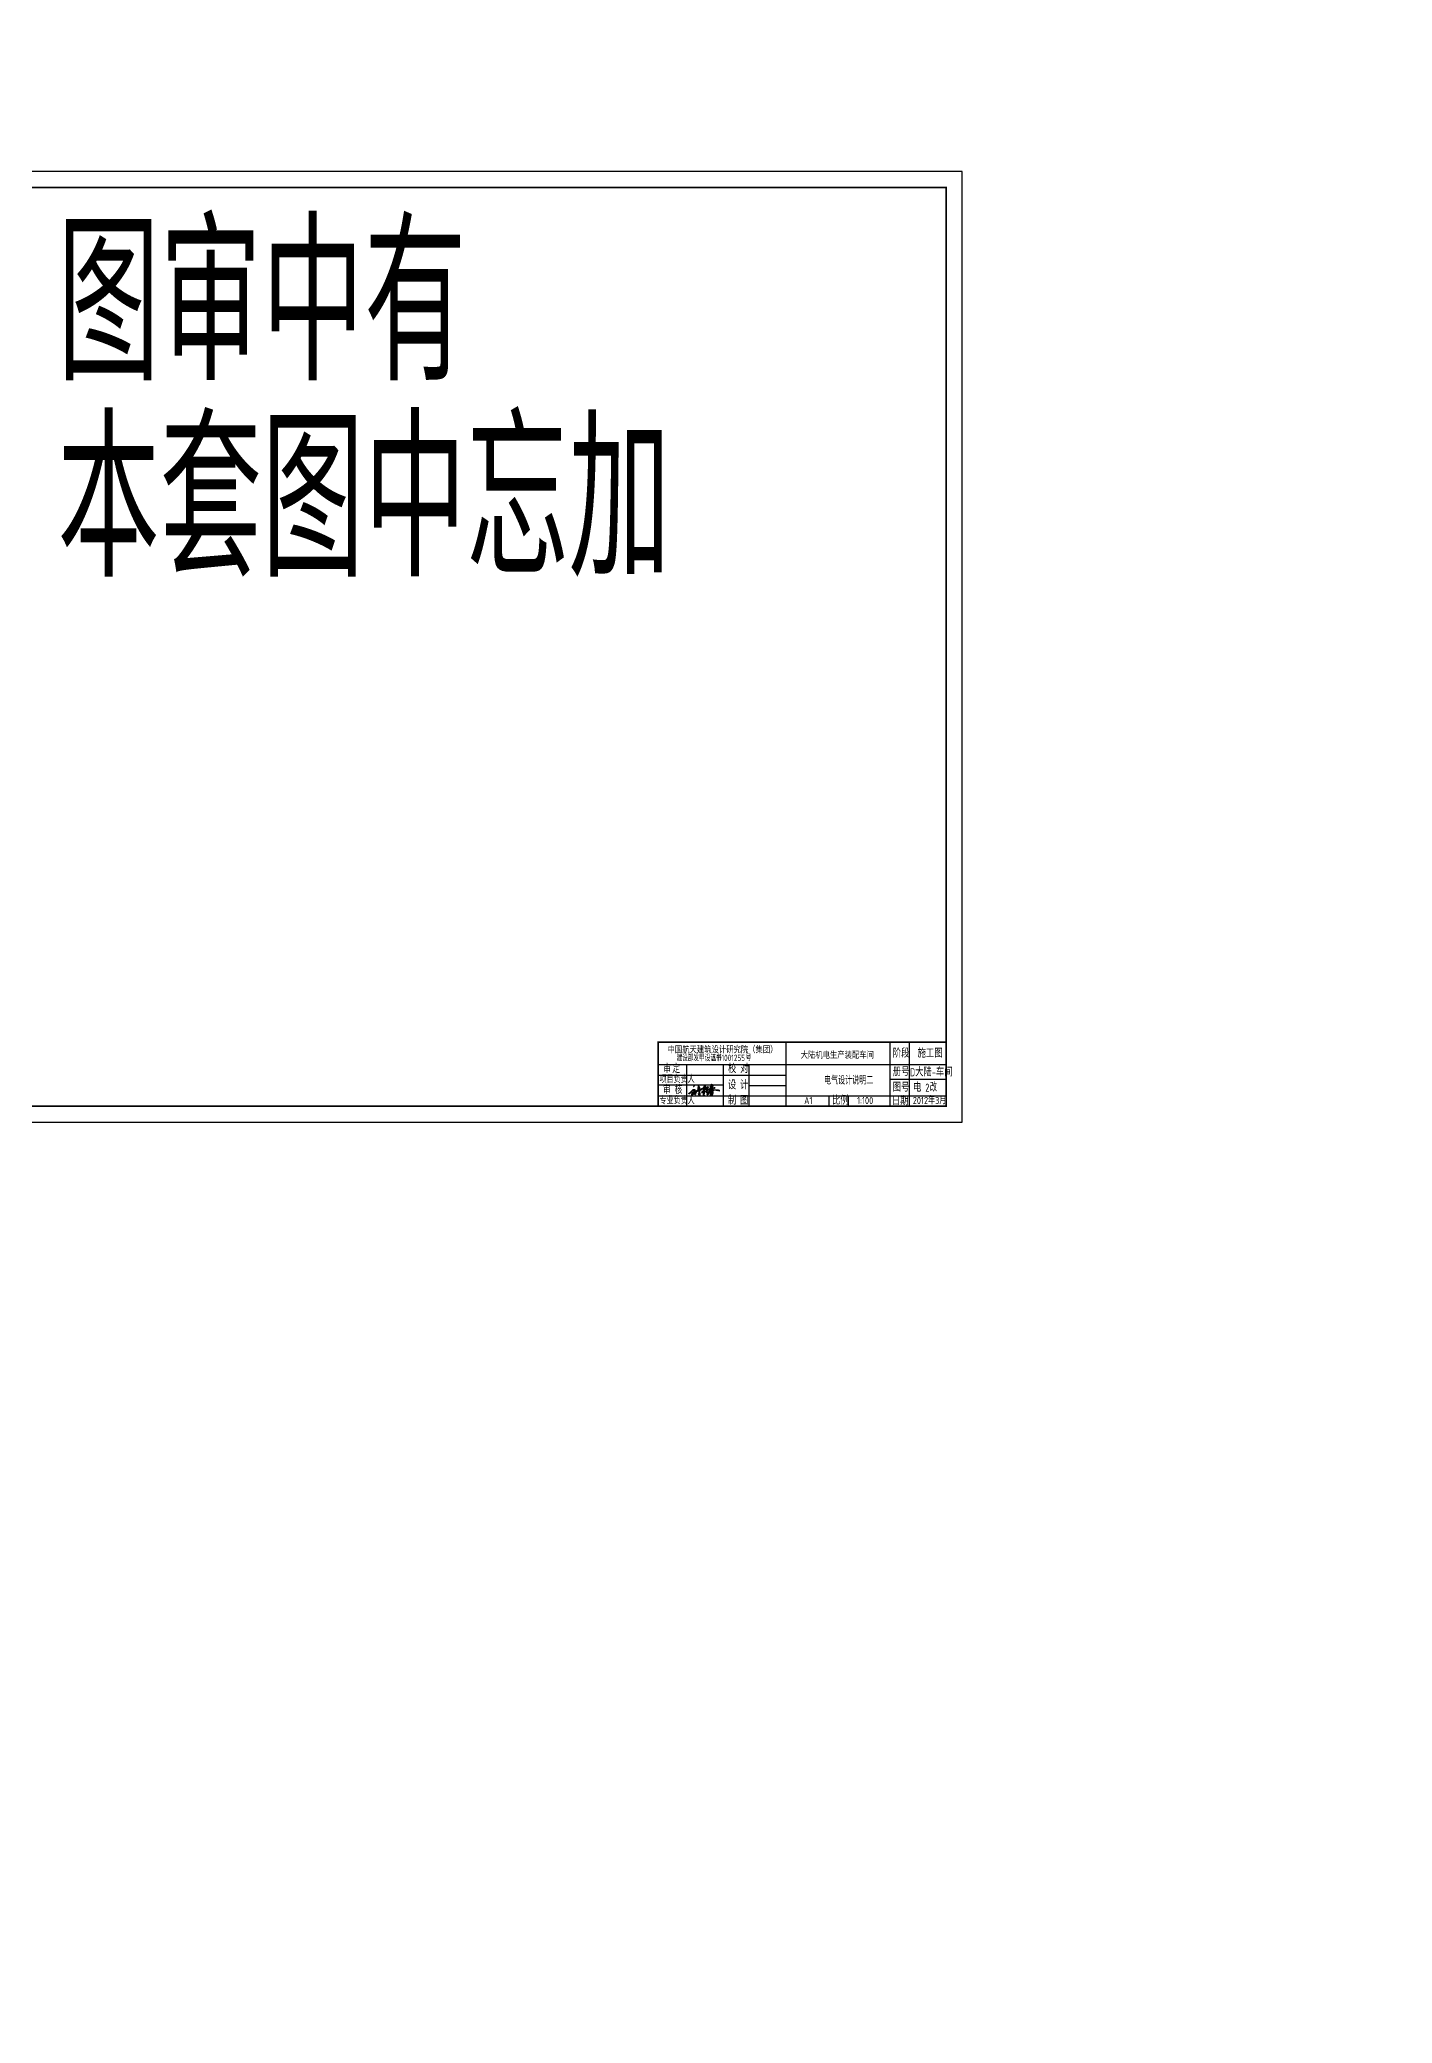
# Model space of a CAD drawing. Extents: x 2166032 to 5302137, y 581493 to 2416206.
# Drawn here: x 2715138 to 2799633, y 924856 to 1048777 of the extents above; entities that cross this region are included whole.
import ezdxf
from ezdxf.enums import TextEntityAlignment as Align

# ---------------------------------------------------------------- set-up
doc = ezdxf.new("R2010")
doc.units = 0
doc.header["$LTSCALE"] = 1000
doc.header["$MEASUREMENT"] = 0
for name, color, linetype in [('PUB_TEXT', 7, 'Continuous'), ('PUB_TITLE', 137, 'Continuous'), ('TEL_TITLE', 7, 'Continuous'), ('标注', 3, 'Continuous')]:
    doc.layers.add(name, color=color, linetype=linetype)
doc.styles.add('-黑体', font='simhei.ttf', dxfattribs={"width": 0.8})
doc.styles.add('TSSD_REIN', font='tssdeng.shx', dxfattribs={"width": 0.7, "bigfont": 'tssdchn.shx'})

# ---------------------------------------------------------------- blocks, each defined once
blk = doc.blocks.new('刘桂春')
h = blk.add_hatch()
h.set_pattern_fill('ANSI37', color=256, scale=3, style=0)
h.set_pattern_definition([(45, (0, 0), (-3.367596045, 3.367596045), []), (135, (0, 0), (-3.367596045, -3.367596045), [])])
h.paths.add_polyline_path([(1369061, -138528), (1369058, -138536), (1369053, -138542), (1369048, -138553), (1369045, -138561), (1369048, -138565), (1369054, -138563), (1369059, -138554), (1369065, -138546), (1369071, -138534), (1369075, -138527), (1369075, -138516), (1369071, -138512), (1369066, -138506), (1369055, -138505), (1369049, -138506), (1369045, -138508), (1369045, -138512), (1369053, -138518), (1369057, -138521)], flags=17)
h.paths.add_polyline_path([(1369095, -138688), (1369086, -138679), (1369080, -138673), (1369068, -138673), (1369054, -138673), (1369048, -138679), (1369038, -138679), (1369028, -138684), (1369017, -138689), (1369002, -138702), (1368988, -138716), (1368971, -138734), (1368939, -138765), (1368920, -138785), (1368902, -138805), (1368895, -138812), (1368891, -138814), (1368881, -138820), (1368872, -138828), (1368862, -138837), (1368857, -138842), (1368869, -138850), (1368883, -138847), (1368893, -138838), (1368913, -138820), (1368946, -138779), (1368990, -138736), (1369038, -138702), (1369056, -138694), (1369064, -138694), (1369081, -138694), (1369081, -138726), (1369077, -138747), (1369068, -138758), (1369068, -138769), (1369056, -138769), (1369038, -138774), (1369015, -138793), (1369000, -138806), (1368989, -138828), (1368980, -138843), (1368986, -138843), (1368993, -138832), (1369010, -138814), (1369032, -138792), (1369049, -138793), (1369056, -138798), (1369045, -138813), (1369017, -138851), (1369009, -138860), (1368994, -138879), (1368985, -138885), (1368983, -138880), (1368983, -138863), (1368980, -138854), (1368975, -138861), (1368975, -138890), (1368986, -138898), (1368996, -138892), (1369017, -138869), (1369050, -138828), (1369068, -138813), (1369070, -138820), (1369080, -138855), (1369090, -138878), (1369111, -138878), (1369124, -138848), (1369145, -138795), (1369154, -138751), (1369164, -138750), (1369178, -138757), (1369205, -138742), (1369221, -138705), (1369235, -138629), (1369236, -138598), (1369244, -138587), (1369246, -138614), (1369253, -138629), (1369252, -138720), (1369250, -138729), (1369259, -138729), (1369258, -138853), (1369267, -138854), (1369268, -138885), (1369264, -138885), (1369251, -138875), (1369237, -138851), (1369237, -138834), (1369233, -138834), (1369229, -138851), (1369236, -138867), (1369244, -138887), (1369252, -138891), (1369260, -138895), (1369270, -138904), (1369281, -138904), (1369288, -138895), (1369288, -138886), (1369281, -138880), (1369281, -138816), (1369275, -138806), (1369275, -138743), (1369279, -138734), (1369314, -138705), (1369346, -138682), (1369431, -138637), (1369444, -138629), (1369444, -138683), (1369439, -138688), (1369438, -138711), (1369416, -138730), (1369416, -138740), (1369406, -138749), (1369365, -138790), (1369358, -138800), (1369370, -138800), (1369395, -138786), (1369416, -138772), (1369427, -138764), (1369438, -138765), (1369438, -138803), (1369431, -138810), (1369432, -138919), (1369442, -138925), (1369449, -138921), (1369452, -138894), (1369445, -138883), (1369446, -138853), (1369450, -138849), (1369450, -138772), (1369474, -138767), (1369474, -138743), (1369466, -138730), (1369466, -138702), (1369472, -138692), (1369486, -138692), (1369486, -138680), (1369480, -138677), (1369484, -138671), (1369542, -138634), (1369551, -138636), (1369548, -138649), (1369543, -138681), (1369539, -138696), (1369550, -138703), (1369560, -138700), (1369577, -138685), (1369581, -138679), (1369587, -138679), (1369587, -138684), (1369583, -138687), (1369562, -138705), (1369550, -138725), (1369539, -138743), (1369525, -138765), (1369525, -138778), (1369536, -138787), (1369568, -138773), (1369574, -138783), (1369564, -138800), (1369558, -138819), (1369570, -138826), (1369583, -138818), (1369600, -138802), (1369615, -138796), (1369631, -138780), (1369638, -138776), (1369642, -138780), (1369636, -138792), (1369615, -138826), (1369605, -138851), (1369584, -138869), (1369573, -138872), (1369573, -138884), (1369591, -138884), (1369610, -138869), (1369638, -138825), (1369666, -138773), (1369693, -138704), (1369693, -138680), (1369705, -138669), (1369767, -138649), (1369821, -138632), (1369854, -138632), (1369870, -138626), (1369870, -138614), (1369864, -138606), (1369850, -138609), (1369831, -138614), (1369799, -138621), (1369732, -138645), (1369709, -138652), (1369710, -138643), (1369723, -138635), (1369742, -138625), (1369765, -138604), (1369776, -138592), (1369785, -138591), (1369784, -138573), (1369775, -138574), (1369770, -138568), (1369776, -138563), (1369792, -138550), (1369792, -138539), (1369785, -138527), (1369765, -138526), (1369765, -138535), (1369744, -138544), (1369744, -138518), (1369756, -138507), (1369751, -138500), (1369751, -138491), (1369757, -138479), (1369749, -138467), (1369737, -138467), (1369738, -138486), (1369734, -138500), (1369729, -138511), (1369729, -138533), (1369724, -138544), (1369712, -138556), (1369706, -138565), (1369698, -138564), (1369690, -138568), (1369690, -138576), (1369698, -138584), (1369709, -138587), (1369704, -138602), (1369693, -138613), (1369700, -138614), (1369699, -138621), (1369694, -138630), (1369683, -138645), (1369667, -138653), (1369637, -138668), (1369614, -138680), (1369602, -138686), (1369602, -138699), (1369607, -138699), (1369632, -138699), (1369654, -138689), (1369676, -138683), (1369672, -138696), (1369663, -138724), (1369645, -138759), (1369630, -138765), (1369613, -138782), (1369591, -138794), (1369584, -138797), (1369580, -138795), (1369584, -138789), (1369586, -138780), (1369584, -138764), (1369576, -138757), (1369567, -138759), (1369556, -138763), (1369547, -138764), (1369544, -138758), (1369553, -138743), (1369570, -138726), (1369588, -138697), (1369608, -138666), (1369608, -138651), (1369598, -138651), (1369577, -138664), (1369560, -138678), (1369562, -138668), (1369566, -138646), (1369572, -138642), (1369577, -138620), (1369596, -138607), (1369630, -138572), (1369579, -138572), (1369563, -138606), (1369555, -138611), (1369528, -138624), (1369505, -138636), (1369481, -138653), (1369459, -138663), (1369457, -138624), (1369463, -138621), (1369498, -138599), (1369522, -138591), (1369523, -138574), (1369496, -138552), (1369492, -138536), (1369470, -138524), (1369465, -138533), (1369454, -138552), (1369454, -138570), (1369446, -138590), (1369438, -138611), (1369420, -138620), (1369379, -138640), (1369340, -138660), (1369307, -138683), (1369276, -138713), (1369268, -138632), (1369268, -138605), (1369260, -138580), (1369252, -138566), (1369252, -138554), (1369240, -138542), (1369233, -138562), (1369231, -138580), (1369227, -138611), (1369222, -138638), (1369218, -138663), (1369213, -138688), (1369204, -138711), (1369189, -138734), (1369180, -138734), (1369168, -138723), (1369157, -138720), (1369152, -138730), (1369143, -138746), (1369137, -138770), (1369128, -138808), (1369123, -138820), (1369118, -138838), (1369112, -138843), (1369112, -138851), (1369107, -138856), (1369101, -138856), (1369095, -138856), (1369095, -138836), (1369089, -138832), (1369089, -138814), (1369084, -138803), (1369084, -138775), (1369090, -138762), (1369090, -138745), (1369095, -138739), (1369095, -138717)])
h.paths.add_polyline_path([(1369424, -138744), (1369427, -138740), (1369432, -138735), (1369438, -138735), (1369438, -138744), (1369433, -138748), (1369426, -138748)], flags=16)
h.paths.add_polyline_path([(1369452, -138737), (1369455, -138735), (1369459, -138735), (1369461, -138737), (1369458, -138743), (1369454, -138742), (1369452, -138743)], flags=16)
h.paths.add_polyline_path([(1369729, -138574), (1369734, -138568), (1369735, -138561), (1369744, -138561), (1369751, -138560), (1369752, -138557), (1369755, -138557), (1369759, -138552), (1369762, -138552), (1369764, -138556), (1369760, -138560), (1369756, -138563), (1369752, -138565), (1369751, -138573), (1369744, -138573), (1369741, -138578), (1369736, -138580), (1369732, -138579)], flags=16)
h.paths.add_polyline_path([(1369775, -138702), (1369781, -138708), (1369887, -138708), (1369893, -138708), (1369903, -138706), (1369914, -138710), (1369928, -138711), (1369933, -138706), (1369939, -138712), (1370025, -138714), (1370031, -138729), (1370048, -138731), (1370050, -138716), (1370045, -138706), (1370034, -138699), (1370010, -138699), (1369982, -138697), (1369975, -138691), (1369821, -138691), (1369815, -138685), (1369775, -138685), (1369751, -138685), (1369732, -138686), (1369727, -138692), (1369717, -138694), (1369709, -138694), (1369702, -138699), (1369721, -138705), (1369729, -138703), (1369741, -138699), (1369751, -138701), (1369756, -138706), (1369771, -138706)])
h.paths.add_polyline_path([(1369700, -138854), (1369699, -138915), (1369708, -138922), (1369714, -138915), (1369722, -138910), (1369718, -138905), (1369714, -138905), (1369715, -138896), (1369719, -138896), (1369727, -138890), (1369729, -138894), (1369728, -138912), (1369731, -138922), (1369738, -138926), (1369758, -138925), (1369764, -138915), (1369771, -138903), (1369780, -138889), (1369784, -138877), (1369795, -138838), (1369803, -138818), (1369808, -138786), (1369802, -138778), (1369802, -138757), (1369784, -138746), (1369748, -138746), (1369732, -138761), (1369714, -138773), (1369708, -138777), (1369708, -138794), (1369708, -138804), (1369697, -138809)])
h.paths.add_polyline_path([(1369721, -138813), (1369721, -138793), (1369722, -138787), (1369729, -138779), (1369731, -138776), (1369740, -138777), (1369743, -138770), (1369762, -138771), (1369764, -138760), (1369786, -138761), (1369787, -138831), (1369781, -138835), (1369780, -138851), (1369780, -138857), (1369772, -138858), (1369768, -138845), (1369764, -138838), (1369760, -138835), (1369759, -138827), (1369747, -138825), (1369733, -138826), (1369726, -138829), (1369727, -138844), (1369722, -138842), (1369721, -138839)], flags=16)
h.paths.add_polyline_path([(1369733, -138845), (1369737, -138841), (1369747, -138844), (1369751, -138849), (1369751, -138857), (1369753, -138862), (1369757, -138864), (1369759, -138878), (1369759, -138893), (1369755, -138898), (1369751, -138900), (1369751, -138908), (1369747, -138914), (1369742, -138910), (1369736, -138905), (1369733, -138898), (1369735, -138888), (1369730, -138883), (1369728, -138877), (1369733, -138875), (1369734, -138859)], flags=16)
for p, q in [((1369049, -138506), (1369045, -138508)), ((1369045, -138508), (1369045, -138512)), ((1369045, -138512), (1369053, -138518)), ((1369048, -138553), (1369045, -138561)), ((1369045, -138561), (1369048, -138565)), ((1369053, -138542), (1369048, -138553)), ((1369048, -138565), (1369054, -138563)), ((1369055, -138505), (1369049, -138506)), ((1369053, -138518), (1369057, -138521)), ((1369058, -138536), (1369053, -138542)), ((1369054, -138563), (1369059, -138554)), ((1369066, -138506), (1369055, -138505)), ((1369057, -138521), (1369061, -138528)), ((1369061, -138528), (1369058, -138536)), ((1369059, -138554), (1369065, -138546)), ((1369065, -138546), (1369071, -138534)), ((1369071, -138512), (1369066, -138506)), ((1369075, -138516), (1369071, -138512)), ((1369071, -138534), (1369075, -138527)), ((1369075, -138527), (1369075, -138516)), ((1369235, -138629), (1369221, -138705)), ((1369222, -138638), (1369227, -138611)), ((1369227, -138611), (1369231, -138580)), ((1369231, -138580), (1369233, -138562)), ((1369233, -138562), (1369240, -138542)), ((1369236, -138598), (1369235, -138629)), ((1369244, -138587), (1369236, -138598)), ((1369240, -138542), (1369252, -138554)), ((1369246, -138614), (1369244, -138587)), ((1369253, -138629), (1369246, -138614)), ((1369252, -138554), (1369252, -138566)), ((1369252, -138566), (1369260, -138580)), ((1369252, -138720), (1369253, -138629)), ((1369260, -138580), (1369268, -138605)), ((1369268, -138605), (1369268, -138632)), ((1369268, -138632), (1369276, -138713)), ((1369379, -138640), (1369420, -138620)), ((1369420, -138620), (1369438, -138611)), ((1369444, -138629), (1369431, -138637)), ((1369438, -138611), (1369446, -138590)), ((1369444, -138683), (1369444, -138629)), ((1369446, -138590), (1369454, -138570)), ((1369454, -138552), (1369465, -138533)), ((1369454, -138570), (1369454, -138552)), ((1369463, -138621), (1369457, -138624)), ((1369457, -138624), (1369459, -138663)), ((1369498, -138599), (1369463, -138621)), ((1369465, -138533), (1369470, -138524)), ((1369470, -138524), (1369492, -138536)), ((1369481, -138653), (1369505, -138636)), ((1369542, -138634), (1369484, -138671)), ((1369492, -138536), (1369496, -138552)), ((1369496, -138552), (1369523, -138574)), ((1369522, -138591), (1369498, -138599)), ((1369505, -138636), (1369528, -138624)), ((1369523, -138574), (1369522, -138591)), ((1369528, -138624), (1369555, -138611)), ((1369551, -138636), (1369542, -138634)), ((1369548, -138649), (1369551, -138636)), ((1369555, -138611), (1369563, -138606)), ((1369563, -138606), (1369579, -138572)), ((1369577, -138620), (1369572, -138642)), ((1369596, -138607), (1369577, -138620)), ((1369579, -138572), (1369630, -138572)), ((1369630, -138572), (1369596, -138607)), ((1369683, -138645), (1369694, -138630)), ((1369690, -138568), (1369698, -138564)), ((1369690, -138576), (1369690, -138568)), ((1369698, -138584), (1369690, -138576)), ((1369693, -138613), (1369704, -138602)), ((1369700, -138614), (1369693, -138613)), ((1369694, -138630), (1369699, -138621)), ((1369698, -138564), (1369706, -138565)), ((1369709, -138587), (1369698, -138584)), ((1369699, -138621), (1369700, -138614)), ((1369704, -138602), (1369709, -138587)), ((1369706, -138565), (1369712, -138556)), ((1369723, -138635), (1369710, -138643)), ((1369712, -138556), (1369724, -138544)), ((1369719, -138610), (1369714, -138615)), ((1369714, -138616), (1369714, -138621)), ((1369714, -138621), (1369719, -138622)), ((1369724, -138604), (1369719, -138610)), ((1369719, -138622), (1369728, -138620)), ((1369742, -138625), (1369723, -138635)), ((1369724, -138544), (1369729, -138533)), ((1369734, -138604), (1369724, -138604)), ((1369728, -138620), (1369733, -138616)), ((1369729, -138511), (1369734, -138500)), ((1369729, -138533), (1369729, -138511)), ((1369734, -138568), (1369729, -138574)), ((1369729, -138574), (1369732, -138579)), ((1369732, -138579), (1369736, -138580)), ((1369732, -138645), (1369799, -138621)), ((1369733, -138616), (1369740, -138611)), ((1369734, -138500), (1369738, -138486)), ((1369735, -138561), (1369734, -138568)), ((1369737, -138600), (1369734, -138604)), ((1369734, -138604), (1369734, -138604)), ((1369744, -138561), (1369735, -138561)), ((1369736, -138580), (1369741, -138578)), ((1369738, -138486), (1369737, -138467)), ((1369737, -138467), (1369749, -138467)), ((1369741, -138600), (1369737, -138600)), ((1369740, -138611), (1369746, -138603)), ((1369741, -138578), (1369744, -138573)), ((1369746, -138603), (1369741, -138600)), ((1369765, -138604), (1369742, -138625)), ((1369756, -138507), (1369744, -138518)), ((1369744, -138518), (1369744, -138544)), ((1369744, -138544), (1369765, -138535)), ((1369751, -138560), (1369744, -138561)), ((1369744, -138573), (1369751, -138573)), ((1369749, -138467), (1369757, -138479)), ((1369757, -138479), (1369751, -138491)), ((1369751, -138491), (1369751, -138500)), ((1369751, -138500), (1369756, -138507)), ((1369752, -138557), (1369751, -138560)), ((1369751, -138573), (1369752, -138565)), ((1369755, -138557), (1369752, -138557)), ((1369752, -138565), (1369756, -138563)), ((1369759, -138552), (1369755, -138557)), ((1369756, -138563), (1369760, -138560)), ((1369762, -138552), (1369759, -138552)), ((1369760, -138560), (1369764, -138556)), ((1369764, -138556), (1369762, -138552)), ((1369765, -138535), (1369765, -138526)), ((1369765, -138526), (1369785, -138527)), ((1369776, -138592), (1369765, -138604)), ((1369821, -138632), (1369767, -138649)), ((1369776, -138563), (1369770, -138568)), ((1369770, -138568), (1369775, -138574)), ((1369775, -138574), (1369784, -138573)), ((1369792, -138550), (1369776, -138563)), ((1369785, -138591), (1369776, -138592)), ((1369784, -138573), (1369785, -138591)), ((1369785, -138527), (1369792, -138539)), ((1369792, -138539), (1369792, -138550)), ((1369799, -138621), (1369831, -138614)), ((1369854, -138632), (1369821, -138632)), ((1369831, -138614), (1369850, -138609)), ((1369850, -138609), (1369864, -138606)), ((1369870, -138626), (1369854, -138632)), ((1369864, -138606), (1369870, -138614)), ((1369870, -138614), (1369870, -138626)), ((1368857, -138842), (1368862, -138837)), ((1368869, -138850), (1368857, -138842)), ((1368862, -138837), (1368872, -138828)), ((1368883, -138847), (1368869, -138850)), ((1368872, -138828), (1368881, -138820)), ((1368881, -138820), (1368891, -138814)), ((1368893, -138838), (1368883, -138847)), ((1368891, -138814), (1368895, -138812)), ((1368913, -138820), (1368893, -138838)), ((1368895, -138812), (1368902, -138805)), ((1368902, -138805), (1368920, -138785)), ((1368946, -138779), (1368913, -138820)), ((1368920, -138785), (1368939, -138765)), ((1368939, -138765), (1368971, -138734)), ((1368990, -138736), (1368946, -138779)), ((1368971, -138734), (1368988, -138716)), ((1368975, -138861), (1368980, -138854)), ((1368975, -138890), (1368975, -138861)), ((1368986, -138898), (1368975, -138890)), ((1368980, -138843), (1368989, -138828)), ((1368986, -138843), (1368980, -138843)), ((1368980, -138854), (1368983, -138863)), ((1368983, -138863), (1368983, -138880)), ((1368983, -138880), (1368985, -138885)), ((1368985, -138885), (1368994, -138879)), ((1368993, -138832), (1368986, -138843)), ((1368996, -138892), (1368986, -138898)), ((1368988, -138716), (1369002, -138702)), ((1368989, -138828), (1369000, -138806)), ((1369038, -138702), (1368990, -138736)), ((1369010, -138814), (1368993, -138832)), ((1368994, -138879), (1369009, -138860)), ((1369017, -138869), (1368996, -138892)), ((1369000, -138806), (1369015, -138793)), ((1369002, -138702), (1369017, -138689)), ((1369009, -138860), (1369017, -138851)), ((1369032, -138792), (1369010, -138814)), ((1369015, -138793), (1369038, -138774)), ((1369017, -138689), (1369028, -138684)), ((1369017, -138851), (1369045, -138813)), ((1369050, -138828), (1369017, -138869)), ((1369028, -138684), (1369038, -138679)), ((1369049, -138793), (1369032, -138792)), ((1369038, -138679), (1369048, -138679)), ((1369056, -138694), (1369038, -138702)), ((1369038, -138774), (1369056, -138769)), ((1369045, -138813), (1369056, -138798)), ((1369048, -138679), (1369054, -138673)), ((1369056, -138798), (1369049, -138793)), ((1369068, -138813), (1369050, -138828)), ((1369054, -138673), (1369068, -138673)), ((1369064, -138694), (1369056, -138694)), ((1369056, -138769), (1369068, -138769)), ((1369081, -138694), (1369064, -138694)), ((1369068, -138673), (1369080, -138673)), ((1369068, -138758), (1369077, -138747)), ((1369068, -138769), (1369068, -138758)), ((1369070, -138820), (1369068, -138813)), ((1369080, -138855), (1369070, -138820)), ((1369077, -138747), (1369081, -138726)), ((1369080, -138673), (1369086, -138679)), ((1369090, -138878), (1369080, -138855)), ((1369081, -138726), (1369081, -138694)), ((1369090, -138762), (1369084, -138775)), ((1369084, -138775), (1369084, -138803)), ((1369084, -138803), (1369089, -138814)), ((1369086, -138679), (1369095, -138688)), ((1369089, -138814), (1369089, -138832)), ((1369089, -138832), (1369095, -138836)), ((1369095, -138739), (1369090, -138745)), ((1369090, -138745), (1369090, -138762)), ((1369111, -138878), (1369090, -138878)), ((1369095, -138688), (1369095, -138717)), ((1369095, -138717), (1369095, -138739)), ((1369095, -138836), (1369095, -138856)), ((1369095, -138856), (1369101, -138856)), ((1369101, -138856), (1369107, -138856)), ((1369107, -138856), (1369112, -138851)), ((1369124, -138848), (1369111, -138878)), ((1369112, -138843), (1369118, -138838)), ((1369112, -138851), (1369112, -138843)), ((1369118, -138838), (1369123, -138820)), ((1369123, -138820), (1369128, -138808)), ((1369145, -138795), (1369124, -138848)), ((1369128, -138808), (1369137, -138770)), ((1369137, -138770), (1369143, -138746)), ((1369143, -138746), (1369152, -138730)), ((1369154, -138751), (1369145, -138795)), ((1369152, -138730), (1369157, -138720)), ((1369164, -138750), (1369154, -138751)), ((1369157, -138720), (1369168, -138723)), ((1369178, -138757), (1369164, -138750)), ((1369168, -138723), (1369180, -138734)), ((1369205, -138742), (1369178, -138757)), ((1369180, -138734), (1369189, -138734)), ((1369189, -138734), (1369204, -138711)), ((1369204, -138711), (1369213, -138688)), ((1369221, -138705), (1369205, -138742)), ((1369213, -138688), (1369218, -138663)), ((1369218, -138663), (1369222, -138638)), ((1369229, -138851), (1369233, -138834)), ((1369236, -138867), (1369229, -138851)), ((1369233, -138834), (1369233, -138834)), ((1369233, -138834), (1369237, -138834)), ((1369244, -138887), (1369236, -138867)), ((1369237, -138834), (1369237, -138851)), ((1369237, -138851), (1369251, -138875)), ((1369252, -138891), (1369244, -138887)), ((1369250, -138729), (1369252, -138720)), ((1369259, -138729), (1369250, -138729)), ((1369251, -138875), (1369264, -138885)), ((1369260, -138895), (1369252, -138891)), ((1369258, -138853), (1369259, -138729)), ((1369267, -138854), (1369258, -138853)), ((1369270, -138904), (1369260, -138895)), ((1369264, -138885), (1369268, -138885)), ((1369268, -138885), (1369267, -138854)), ((1369281, -138904), (1369270, -138904)), ((1369279, -138734), (1369275, -138743)), ((1369275, -138743), (1369275, -138806)), ((1369275, -138806), (1369281, -138816)), ((1369276, -138713), (1369307, -138683)), ((1369314, -138705), (1369279, -138734)), ((1369281, -138816), (1369281, -138880)), ((1369281, -138880), (1369288, -138886)), ((1369288, -138895), (1369281, -138904)), ((1369288, -138886), (1369288, -138895)), ((1369307, -138683), (1369340, -138660)), ((1369346, -138682), (1369314, -138705)), ((1369340, -138660), (1369379, -138640)), ((1369431, -138637), (1369346, -138682)), ((1369358, -138800), (1369365, -138790)), ((1369370, -138800), (1369358, -138800)), ((1369365, -138790), (1369406, -138749)), ((1369395, -138786), (1369370, -138800)), ((1369416, -138772), (1369395, -138786)), ((1369406, -138749), (1369416, -138740)), ((1369416, -138730), (1369438, -138711)), ((1369416, -138740), (1369416, -138730)), ((1369427, -138764), (1369416, -138772)), ((1369427, -138740), (1369424, -138744)), ((1369424, -138744), (1369426, -138748)), ((1369426, -138748), (1369433, -138748)), ((1369432, -138735), (1369427, -138740)), ((1369438, -138765), (1369427, -138764)), ((1369431, -138810), (1369438, -138803)), ((1369432, -138919), (1369431, -138810)), ((1369438, -138735), (1369432, -138735)), ((1369442, -138925), (1369432, -138919)), ((1369433, -138748), (1369438, -138744)), ((1369438, -138711), (1369439, -138688)), ((1369438, -138744), (1369438, -138735)), ((1369438, -138803), (1369438, -138765)), ((1369439, -138688), (1369444, -138683)), ((1369449, -138921), (1369442, -138925)), ((1369446, -138853), (1369445, -138883)), ((1369445, -138883), (1369452, -138894)), ((1369450, -138849), (1369446, -138853)), ((1369452, -138894), (1369449, -138921)), ((1369474, -138767), (1369450, -138772)), ((1369450, -138772), (1369450, -138849)), ((1369455, -138735), (1369452, -138737)), ((1369452, -138737), (1369452, -138743)), ((1369452, -138743), (1369454, -138742)), ((1369454, -138742), (1369458, -138743)), ((1369459, -138735), (1369455, -138735)), ((1369458, -138743), (1369461, -138737)), ((1369459, -138663), (1369481, -138653)), ((1369461, -138737), (1369459, -138735)), ((1369472, -138692), (1369466, -138702)), ((1369466, -138702), (1369466, -138730)), ((1369466, -138730), (1369474, -138743)), ((1369486, -138692), (1369472, -138692)), ((1369474, -138743), (1369474, -138767)), ((1369484, -138671), (1369480, -138677)), ((1369480, -138677), (1369486, -138680)), ((1369486, -138680), (1369486, -138692)), ((1369525, -138765), (1369539, -138743)), ((1369525, -138778), (1369525, -138765)), ((1369536, -138787), (1369525, -138778)), ((1369568, -138773), (1369536, -138787)), ((1369539, -138696), (1369543, -138681)), ((1369550, -138703), (1369539, -138696)), ((1369539, -138743), (1369550, -138725)), ((1369543, -138681), (1369548, -138649)), ((1369553, -138743), (1369544, -138758)), ((1369544, -138758), (1369547, -138764)), ((1369547, -138764), (1369556, -138763)), ((1369560, -138700), (1369550, -138703)), ((1369550, -138725), (1369562, -138705)), ((1369570, -138726), (1369553, -138743)), ((1369556, -138763), (1369567, -138759)), ((1369558, -138819), (1369564, -138800)), ((1369570, -138826), (1369558, -138819)), ((1369560, -138678), (1369577, -138664)), ((1369562, -138668), (1369560, -138678)), ((1369577, -138685), (1369560, -138700)), ((1369566, -138646), (1369562, -138668)), ((1369562, -138705), (1369583, -138687)), ((1369564, -138800), (1369574, -138783)), ((1369572, -138642), (1369566, -138646)), ((1369567, -138759), (1369576, -138757)), ((1369574, -138783), (1369568, -138773)), ((1369588, -138697), (1369570, -138726)), ((1369583, -138818), (1369570, -138826)), ((1369573, -138872), (1369584, -138869)), ((1369573, -138884), (1369573, -138872)), ((1369591, -138884), (1369573, -138884)), ((1369576, -138757), (1369584, -138764)), ((1369577, -138664), (1369598, -138651)), ((1369581, -138679), (1369577, -138685)), ((1369584, -138789), (1369580, -138795)), ((1369580, -138795), (1369584, -138797)), ((1369587, -138679), (1369581, -138679)), ((1369583, -138687), (1369587, -138684)), ((1369600, -138802), (1369583, -138818)), ((1369584, -138764), (1369586, -138780)), ((1369586, -138780), (1369584, -138789)), ((1369584, -138797), (1369591, -138794)), ((1369584, -138869), (1369605, -138851)), ((1369587, -138684), (1369587, -138679)), ((1369608, -138666), (1369588, -138697)), ((1369591, -138794), (1369613, -138782)), ((1369610, -138869), (1369591, -138884)), ((1369598, -138651), (1369608, -138651)), ((1369615, -138796), (1369600, -138802)), ((1369602, -138686), (1369614, -138680)), ((1369602, -138699), (1369602, -138686)), ((1369607, -138699), (1369602, -138699)), ((1369605, -138851), (1369615, -138826)), ((1369632, -138699), (1369607, -138699)), ((1369608, -138651), (1369608, -138666)), ((1369638, -138825), (1369610, -138869)), ((1369613, -138782), (1369630, -138765)), ((1369614, -138680), (1369637, -138668)), ((1369631, -138780), (1369615, -138796)), ((1369615, -138826), (1369636, -138792)), ((1369630, -138765), (1369645, -138759)), ((1369638, -138776), (1369631, -138780)), ((1369654, -138689), (1369632, -138699)), ((1369636, -138792), (1369642, -138780)), ((1369637, -138668), (1369667, -138653)), ((1369666, -138773), (1369638, -138825)), ((1369642, -138780), (1369638, -138776)), ((1369645, -138759), (1369663, -138724)), ((1369676, -138683), (1369654, -138689)), ((1369663, -138724), (1369672, -138696)), ((1369693, -138704), (1369666, -138773)), ((1369667, -138653), (1369683, -138645)), ((1369672, -138696), (1369676, -138683)), ((1369705, -138669), (1369693, -138680)), ((1369693, -138680), (1369693, -138704)), ((1369708, -138804), (1369697, -138809)), ((1369697, -138809), (1369700, -138854)), ((1369700, -138854), (1369699, -138915)), ((1369699, -138915), (1369708, -138922)), ((1369702, -138699), (1369709, -138694)), ((1369721, -138705), (1369702, -138699)), ((1369767, -138649), (1369705, -138669)), ((1369714, -138773), (1369708, -138777)), ((1369708, -138777), (1369708, -138794)), ((1369708, -138794), (1369708, -138804)), ((1369708, -138922), (1369714, -138915)), ((1369710, -138643), (1369709, -138652)), ((1369709, -138652), (1369732, -138645)), ((1369709, -138694), (1369717, -138694)), ((1369732, -138761), (1369714, -138773)), ((1369714, -138905), (1369715, -138896)), ((1369718, -138905), (1369714, -138905)), ((1369714, -138915), (1369722, -138910)), ((1369715, -138896), (1369719, -138896)), ((1369717, -138694), (1369727, -138692)), ((1369722, -138910), (1369718, -138905)), ((1369719, -138896), (1369727, -138890)), ((1369729, -138703), (1369721, -138705)), ((1369721, -138793), (1369722, -138787)), ((1369721, -138813), (1369721, -138793)), ((1369721, -138839), (1369721, -138813)), ((1369722, -138842), (1369721, -138839)), ((1369722, -138787), (1369729, -138779)), ((1369727, -138844), (1369722, -138842)), ((1369733, -138826), (1369726, -138829)), ((1369726, -138829), (1369727, -138844)), ((1369727, -138692), (1369732, -138686)), ((1369727, -138890), (1369729, -138894)), ((1369728, -138877), (1369733, -138875)), ((1369730, -138883), (1369728, -138877)), ((1369729, -138894), (1369728, -138912)), ((1369728, -138912), (1369731, -138922)), ((1369741, -138699), (1369729, -138703)), ((1369729, -138779), (1369731, -138776)), ((1369735, -138888), (1369730, -138883)), ((1369731, -138776), (1369740, -138777)), ((1369731, -138922), (1369738, -138926)), ((1369732, -138686), (1369751, -138685)), ((1369748, -138746), (1369732, -138761)), ((1369747, -138825), (1369733, -138826)), ((1369733, -138845), (1369737, -138841)), ((1369734, -138859), (1369733, -138845)), ((1369733, -138875), (1369734, -138859)), ((1369733, -138898), (1369735, -138888)), ((1369736, -138905), (1369733, -138898)), ((1369742, -138910), (1369736, -138905)), ((1369737, -138841), (1369747, -138844)), ((1369738, -138926), (1369758, -138925)), ((1369740, -138777), (1369743, -138770)), ((1369751, -138701), (1369741, -138699)), ((1369747, -138914), (1369742, -138910)), ((1369743, -138770), (1369762, -138771)), ((1369759, -138827), (1369747, -138825)), ((1369747, -138844), (1369751, -138849)), ((1369751, -138908), (1369747, -138914)), ((1369784, -138746), (1369748, -138746)), ((1369751, -138685), (1369775, -138685)), ((1369756, -138706), (1369751, -138701)), ((1369751, -138849), (1369751, -138857)), ((1369751, -138857), (1369753, -138862)), ((1369755, -138898), (1369751, -138900)), ((1369751, -138900), (1369751, -138908)), ((1369753, -138862), (1369757, -138864)), ((1369759, -138893), (1369755, -138898)), ((1369771, -138706), (1369756, -138706)), ((1369757, -138864), (1369759, -138878)), ((1369758, -138925), (1369764, -138915)), ((1369760, -138835), (1369759, -138827)), ((1369759, -138878), (1369759, -138893)), ((1369764, -138838), (1369760, -138835)), ((1369762, -138771), (1369764, -138760)), ((1369764, -138760), (1369786, -138761)), ((1369768, -138845), (1369764, -138838)), ((1369764, -138915), (1369771, -138903)), ((1369772, -138858), (1369768, -138845)), ((1369775, -138702), (1369771, -138706)), ((1369771, -138903), (1369780, -138889)), ((1369780, -138857), (1369772, -138858)), ((1369775, -138685), (1369815, -138685)), ((1369781, -138708), (1369775, -138702)), ((1369781, -138835), (1369780, -138851)), ((1369780, -138851), (1369780, -138857)), ((1369780, -138889), (1369784, -138877)), ((1369887, -138708), (1369781, -138708)), ((1369787, -138831), (1369781, -138835)), ((1369802, -138757), (1369784, -138746)), ((1369784, -138877), (1369795, -138838)), ((1369786, -138761), (1369787, -138831)), ((1369795, -138838), (1369803, -138818)), ((1369802, -138778), (1369802, -138757)), ((1369808, -138786), (1369802, -138778)), ((1369803, -138818), (1369808, -138786)), ((1369815, -138685), (1369821, -138691)), ((1369821, -138691), (1369975, -138691)), ((1369893, -138708), (1369887, -138708)), ((1369903, -138706), (1369893, -138708)), ((1369914, -138710), (1369903, -138706)), ((1369928, -138711), (1369914, -138710)), ((1369933, -138706), (1369928, -138711)), ((1369939, -138712), (1369933, -138706)), ((1370025, -138714), (1369939, -138712)), ((1369975, -138691), (1369982, -138697)), ((1369982, -138697), (1370010, -138699)), ((1370010, -138699), (1370034, -138699)), ((1370031, -138729), (1370025, -138714)), ((1370048, -138731), (1370031, -138729)), ((1370034, -138699), (1370045, -138706)), ((1370045, -138706), (1370050, -138716)), ((1370050, -138716), (1370048, -138731))]:
    blk.add_line(p, q)

msp = doc.modelspace()

# ---------------------------------------------------------------- linework, layer by layer
msp.add_circle((2604640.5, 1020101.3), 438608.5)
at = {"layer": 'PUB_TITLE'}
for p, q in [((2761763.5, 982148.7), (2761763.5, 986148.7)), ((2768263.5, 982148.7), (2768263.5, 986148.7)), ((2769463.5, 982148.7), (2769463.5, 986148.7)), ((2753763.5, 984748.7), (2771763.5, 984748.7)), ((2753763.5, 984098.7), (2761763.5, 984098.7)), ((2755563.5, 982148.7), (2755563.5, 984748.7)), ((2757863.5, 982148.7), (2757863.5, 984748.7)), ((2759463.5, 982148.7), (2759463.5, 984748.7)), ((2753763.5, 983476.9), (2757863.5, 983476.9)), ((2753763.5, 982798.7), (2771763.5, 982798.7)), ((2759463.5, 983448.7), (2761763.5, 983448.7)), ((2764463.5, 982148.7), (2764463.5, 982798.7)), ((2765663.5, 982148.7), (2765663.5, 982798.7)), ((2768263.5, 983834.6), (2771763.5, 983834.6))]:
    msp.add_line(p, q, dxfattribs=at)
at = {"layer": 'PUB_TITLE', "const_width": 100}
msp.add_lwpolyline([(2753763.5, 982148.7), (2753763.5, 986148.7), (2771763.5, 986148.7)], dxfattribs=at)
at = {"layer": 'PUB_TITLE'}
msp.add_lwpolyline([(2771763.5, 986148.7), (2753763.5, 986148.7), (2753763.5, 982148.7), (2771763.5, 982148.7)], close=True, dxfattribs=at)
at = {"layer": 'TEL_TITLE'}
msp.add_lwpolyline([(2688663.5, 981148.7), (2772763.5, 981148.7), (2772763.5, 1040548.7), (2688663.5, 1040548.7)], close=True, dxfattribs=at)
at = {"layer": 'TEL_TITLE', "const_width": 100}
msp.add_lwpolyline([(2691163.5, 982148.7), (2771763.5, 982148.7), (2771763.5, 1039548.7), (2691163.5, 1039548.7)], close=True, dxfattribs=at)

# ---------------------------------------------------------------- block references
at = {"xscale": 1.600000000093132, "yscale": 1.599999999976717, "zscale": 1.6}
msp.add_blockref('刘桂春', (565516.9, 1205078.9), dxfattribs=at)

# ---------------------------------------------------------------- texts
at = {"layer": 'PUB_TEXT', "style": 'TSSD_REIN'}
for s, height, width, p in [('建设部发甲设证书', 385.82, 0.7, (2754923.8, 984968)), ('A111001255', 400, 0.7, (2757115.4, 984968)), ('号', 385.8, 0.7, (2759239, 984968)), ('电气设计说明二', 482.27, 0.7, (2764134.5, 983512.5)), ('电 2', 500, 0.8, (2769698.3, 983058.3)), ('改', 500, 0.7, (2770738.7, 983076.1))]:
    msp.add_text(s, height=height, dxfattribs=dict(at, width=width)).set_placement(p)
at = {"layer": 'PUB_TEXT', "color": 7, "style": 'TSSD_REIN'}
for s, height, width, p in [('阶段', 500, 0.8, (2768425, 985195)), ('施工图', 500, 0.8, (2769976.8, 985195)), ('项目负责人', 450, 0.75, (2753861.2, 983601.6)), ('审', 500, 0.75, (2754089.8, 984227.2)), ('定', 500, 0.75, (2754653.8, 984227.2)), ('校 对', 500, 0.8, (2758136.6, 984229.6)), ('册号', 500, 0.8, (2768425, 984033.9)), ('D大陆-车间', 500, 0.8, (2769496.5, 984019.3)), ('专业负责人', 450, 0.75, (2753860.5, 982278.7)), ('审 核', 500, 0.75, (2754067.3, 982910.5)), ('制 图', 500, 0.8, (2758126.3, 982250.5)), ('设 计', 500, 0.8, (2758126.3, 983210.3)), ('A1', 450, 0.75, (2762890.7, 982278.7)), ('比例', 500, 0.8, (2764634.4, 982249.3)), ('1:100', 450, 0.75, (2766194.9, 982278.7)), ('日期', 500, 0.8, (2768367, 982215.4)), ('图号', 500, 0.8, (2768425, 983067.7)), ('2012年3月', 450, 0.75, (2769676.1, 982279.7))]:
    msp.add_text(s, height=height, dxfattribs=dict(at, width=width)).set_placement(p)
at = {"layer": 'PUB_TITLE', "color": 7, "style": '-黑体', "width": 0.8}
msp.add_text('中国航天建筑设计研究院（集团）', height=408.889, dxfattribs=at).set_placement((2754358.1, 985498.9))
msp.add_text('大陆机电生产装配车间', height=408.89, dxfattribs=at).set_placement((2764960.8, 985157.5), align=Align.CENTER)
at = {"layer": '标注', "color": 7, "style": 'TSSD_REIN', "width": 0.7}
for s, p in [('图审中有', (2716252.6, 1027491.9)), ('本套图中忘加', (2716252.6, 1015229.4))]:
    msp.add_text(s, height=9600, dxfattribs=at).set_placement(p)

doc.saveas('drawing.dxf')
